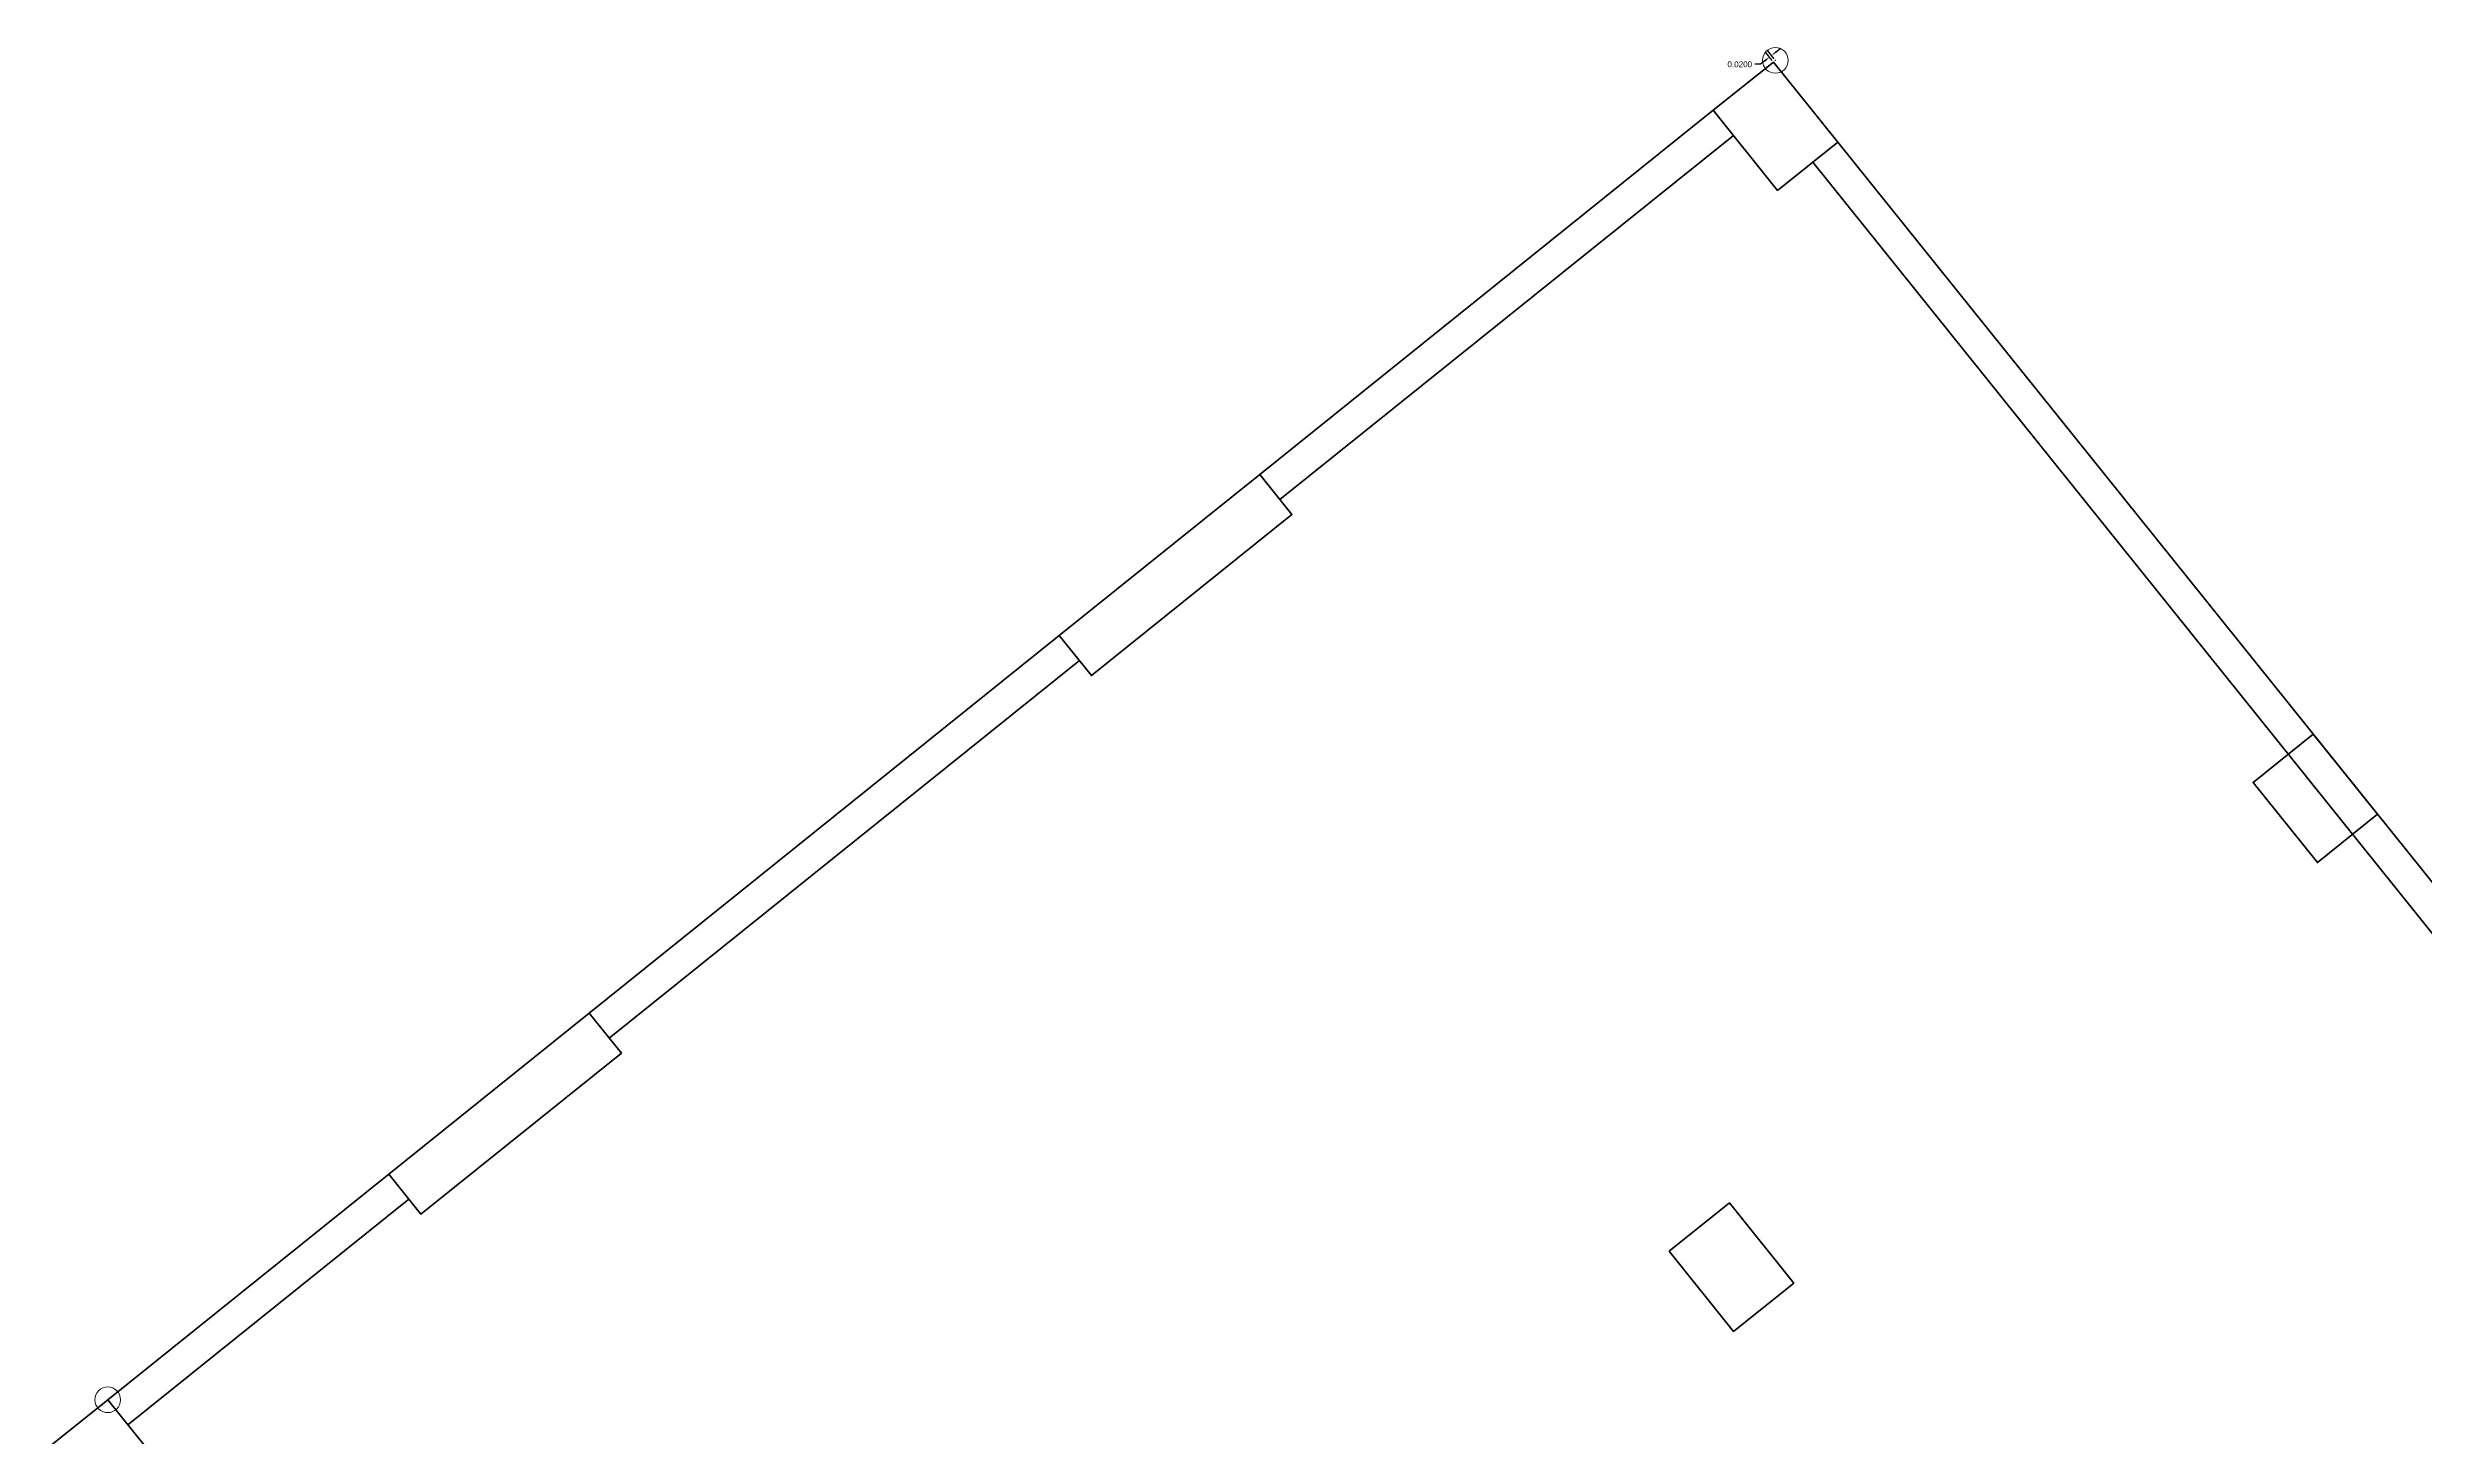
# Model space of a CAD drawing. Header units: metres. Extents: x 7511924.8 to 7511972.9, y 4692327.8 to 4692384.2.
# Drawn here: x 7511937.13 to 7511955.61, y 4692373.35 to 4692384.15 of the extents above; entities that cross this region are included whole.
import ezdxf

# ---------------------------------------------------------------- set-up
doc = ezdxf.new("R2010")
doc.units = ezdxf.units.M
doc.header["$PDMODE"] = 32
doc.header["$PDSIZE"] = 0.2
doc.layers.get('Defpoints').update_dxf_attribs({"lineweight": 0})
doc.layers.add('Matjet_04.12.2019', color=1, linetype='Continuous', lineweight=0)
doc.layers.add('shytllat', color=5, linetype='Continuous', lineweight=0)
doc.styles.get("Standard").update_dxf_attribs({"font": 'arial.ttf'})
doc.dimstyles.get("Standard").update_dxf_attribs({"dimtxt": 0.18, "dimasz": 0.18, "dimexe": 0.18, "dimexo": 0.0625, "dimgap": 0.09, "dimtad": 0, "dimtih": 1, "dimtoh": 1, "dimdec": 4, "dimzin": 0, "dimdsep": 46, "dimtxsty": 'Standard', "dimcen": 0.09, "dimadec": 0, "dimazin": 0, "dimtfac": 1, "dimtdec": 4, "dimtofl": 0, "dimtmove": 0, "dimatfit": 3, "dimfxl": 1, "dimtolj": 1, "dimtzin": 0, "dimarcsym": 0})

# ---------------------------------------------------------------- blocks, each defined once
blk = doc.blocks.new('*D295')
at = {"layer": 'Defpoints', "color": 0, "transparency": 16777216}
for p in [(7511950.519, 4692384.078), (7511950.549, 4692384.04), (7511950.565, 4692384.053)]:
    blk.add_point(p, dxfattribs=at)
at = {"layer": 'Matjet_04.12.2019', "color": 0, "lineweight": -2, "transparency": 16777216}
for p, q in [((7511950.57, 4692384.119), (7511950.605, 4692384.147)), ((7511950.449, 4692384.022), (7511950.404, 4692384.022)), ((7511950.484, 4692384.05), (7511950.449, 4692384.022)), ((7511950.54, 4692384.052), (7511950.491, 4692384.113)), ((7511950.555, 4692384.065), (7511950.506, 4692384.126))]:
    blk.add_line(p, q, dxfattribs=at)
at = {"layer": 'Matjet_04.12.2019', "color": 0, "transparency": 16777216}
for points in [[(7511950.479, 4692384.056), (7511950.489, 4692384.044), (7511950.519, 4692384.078)], [(7511950.565, 4692384.124), (7511950.574, 4692384.113), (7511950.535, 4692384.09)]]:
    blk.add_solid(points, dxfattribs=at)
at = {"layer": 'Matjet_04.12.2019', "color": 0, "transparency": 16777216, "insert": (7511950.288, 4692384.022), "char_height": 0.045, "attachment_point": 5}
blk.add_mtext('\\A1;0.0200', dxfattribs=at)

msp = doc.modelspace()

# ---------------------------------------------------------------- linework, layer by layer
at = {"layer": 'Matjet_04.12.2019', "color": 1}
for p in [(7511950.565, 4692384.05257), (7511937.59393, 4692373.63462)]:
    msp.add_point(p, dxfattribs=at)
at = {"layer": 'shytllat', "color": 8, "linetype": 'Continuous', "lineweight": 35, "flags": 128}
for points in [[(7511950.58257, 4692383.04059), (7511951.05037, 4692383.41631), (7511950.54941, 4692384.04004), (7511950.08161, 4692383.66432)], [(7511944.99518, 4692379.57907), (7511945.24566, 4692379.2672), (7511946.80499, 4692380.5196), (7511946.55451, 4692380.83147)], [(7511954.74797, 4692378.81254), (7511954.28017, 4692378.43682), (7511954.78113, 4692377.81309), (7511955.24893, 4692378.18881)], [(7511939.77943, 4692375.38995), (7511940.02991, 4692375.07808), (7511941.58924, 4692376.33048), (7511941.33876, 4692376.64235)], [(7511949.7395, 4692374.78991), (7511950.24046, 4692374.16618), (7511950.70826, 4692374.5419), (7511950.2073, 4692375.16563)], [(7511937.59393, 4692373.63462), (7511937.12613, 4692373.2589), (7511937.62709, 4692372.63517), (7511938.09489, 4692373.01089)]]:
    msp.add_lwpolyline(points, close=True, dxfattribs=at)
for points in [[(7511950.08161, 4692383.66432), (7511946.55451, 4692380.83147)], [(7511946.71129, 4692380.63626), (7511950.2384, 4692383.46911)], [(7511944.99518, 4692379.57907), (7511941.33876, 4692376.64235)], [(7511941.49554, 4692376.44714), (7511945.15197, 4692379.38386)], [(7511939.77943, 4692375.38995), (7511937.59393, 4692373.63462)], [(7511937.75071, 4692373.43941), (7511939.93622, 4692375.19474)]]:
    msp.add_lwpolyline(points, dxfattribs=at)
at = {"layer": 'shytllat', "color": 8, "linetype": 'Continuous', "lineweight": 35}
msp.add_lwpolyline([(7511940.87518, 4692330.40417), (7511972.94223, 4692356.15943), (7511951.05037, 4692383.41631), (7511950.85546, 4692383.25977), (7511972.59078, 4692356.19777), (7511940.71863, 4692330.59909), (7511940.87518, 4692330.40417)], dxfattribs=at)

# ---------------------------------------------------------------- dimensions: what is measured, and where the dimension line sits
at = {"layer": 'Matjet_04.12.2019', "color": 1}
dim = msp.add_aligned_dim(p1=(7511950.565, 4692384.05257), p2=(7511950.54941, 4692384.04004), distance=-0.0486, dimstyle='Standard', override={"dimscale": 0.25}, dxfattribs=at)
dim.commit()
dim.dimension.update_dxf_attribs({"geometry": '*D295', "text_midpoint": (7511950.28798, 4692384.02158)})

doc.saveas('drawing.dxf')
